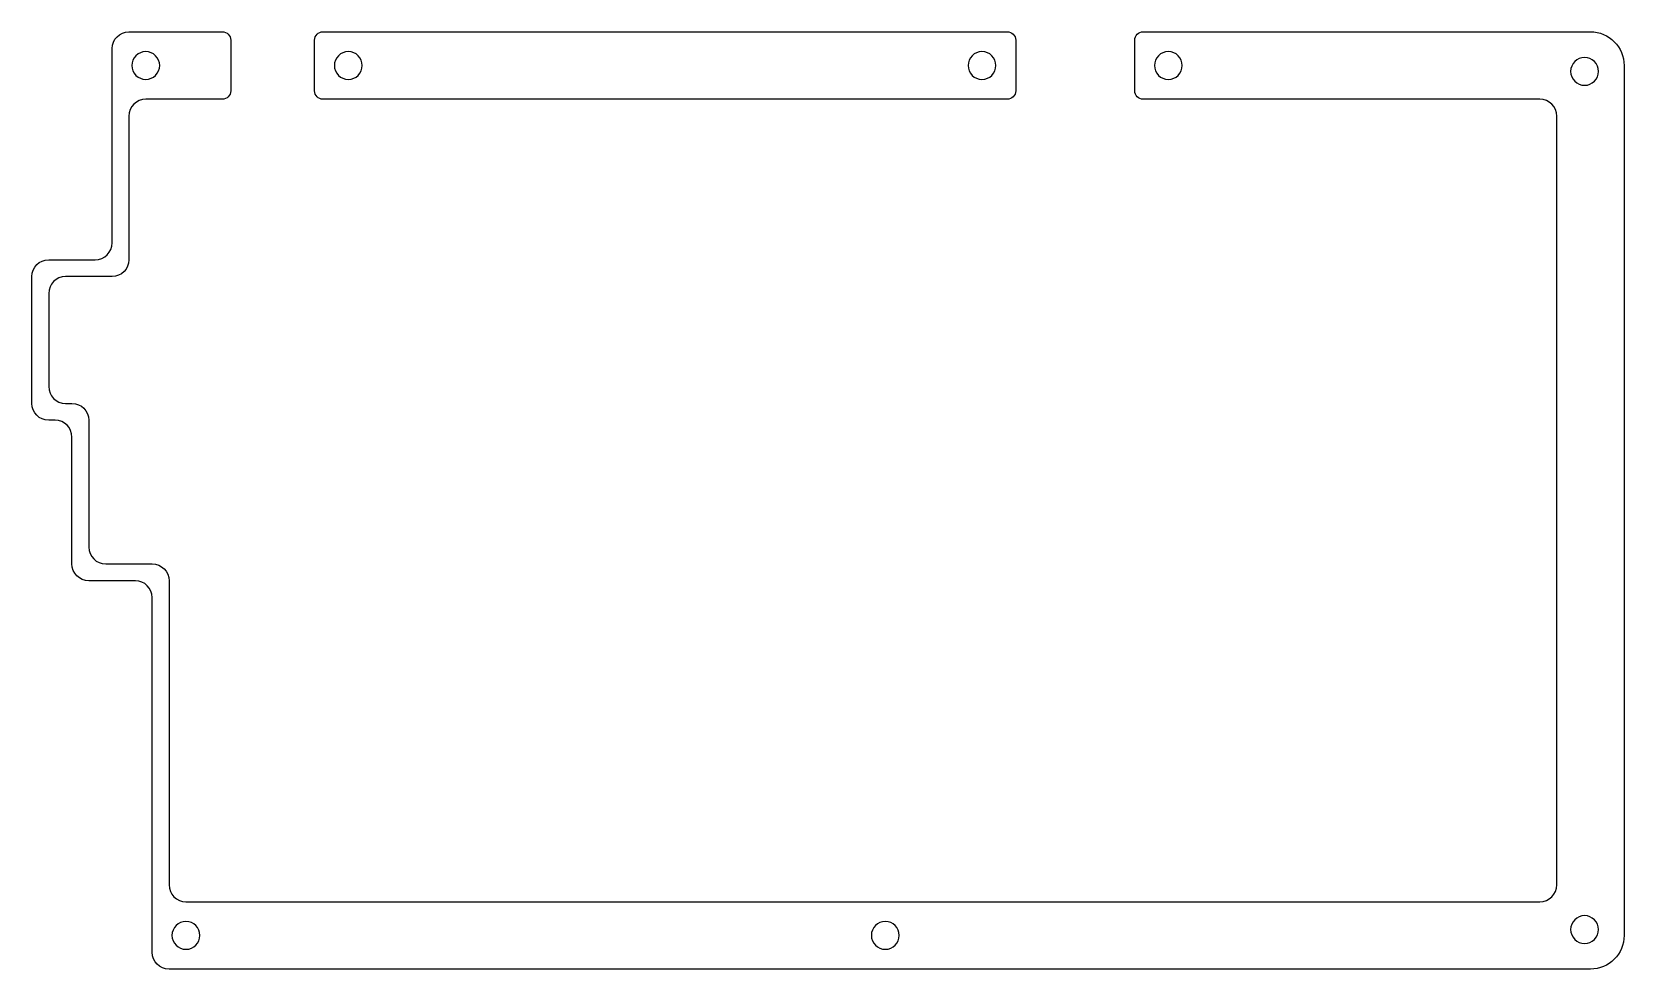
# Model space of a CAD drawing. Header units: inches. Extents: x 55 to 244, y -163 to -52.
import ezdxf

# ---------------------------------------------------------------- set-up
doc = ezdxf.new("R2010")
doc.units = ezdxf.units.IN
doc.header["$MEASUREMENT"] = 0
doc.layers.add('Layer 1', color=7, linetype='Continuous')

# ---------------------------------------------------------------- blocks, each defined once
blk = doc.blocks.new('block 2')
at = {"layer": 'Layer 1', "color": 195, "lineweight": 25, "true_color": 0x794d9e}
blk.add_open_spline([(66.34, -79.12), (66.34, -79.12), (66.34, -62.07), (66.34, -62.07), (66.34, -60.97), (67.24, -60.07), (68.34, -60.07), (68.34, -60.07), (77.42, -60.07), (77.42, -60.07), (77.97, -60.07), (78.42, -59.63), (78.42, -59.07), (78.42, -59.07), (78.42, -53.07), (78.42, -53.07), (78.42, -52.52), (77.97, -52.07), (77.42, -52.07), (77.42, -52.07), (66.34, -52.07), (66.34, -52.07), (65.24, -52.07), (64.34, -52.97), (64.34, -54.07), (64.34, -54.07), (64.34, -62.07), (64.34, -62.07), (64.34, -62.07), (64.34, -77.12), (64.34, -77.12), (64.34, -78.23), (63.45, -79.12), (62.34, -79.12), (62.34, -79.12), (56.82, -79.12), (56.82, -79.12), (55.71, -79.12), (54.82, -80.02), (54.82, -81.12), (54.82, -81.12), (54.82, -96.17), (54.82, -96.17), (54.82, -97.28), (55.71, -98.17), (56.82, -98.17), (56.82, -98.17), (57.58, -98.17), (57.58, -98.17), (58.68, -98.17), (59.58, -99.07), (59.58, -100.17), (59.58, -100.17), (59.58, -115.22), (59.58, -115.22), (59.58, -116.33), (60.48, -117.22), (61.58, -117.22), (61.58, -117.22), (67.1, -117.22), (67.1, -117.22), (68.21, -117.22), (69.1, -118.12), (69.1, -119.22), (69.1, -119.22), (69.1, -161.32), (69.1, -161.32), (69.1, -162.43), (70, -163.32), (71.1, -163.32), (71.1, -163.32), (239.79, -163.32), (239.79, -163.32), (242, -163.32), (243.79, -161.53), (243.79, -159.32), (243.79, -159.32), (243.79, -56.07), (243.79, -56.07), (243.79, -53.86), (242, -52.07), (239.79, -52.07), (239.79, -52.07), (186.7, -52.07), (186.7, -52.07), (186.15, -52.07), (185.7, -52.52), (185.7, -53.07), (185.7, -53.07), (185.7, -59.07), (185.7, -59.07), (185.7, -59.62), (186.15, -60.07), (186.7, -60.07), (186.7, -60.07), (233.79, -60.07), (233.79, -60.07), (234.9, -60.07), (235.79, -60.97), (235.79, -62.07), (235.79, -62.07), (235.79, -153.32), (235.79, -153.32), (235.79, -154.43), (234.9, -155.32), (233.79, -155.32), (233.79, -155.32), (73.1, -155.32), (73.1, -155.32), (72, -155.32), (71.1, -154.43), (71.1, -153.32), (71.1, -153.32), (71.1, -117.22), (71.1, -117.22), (71.1, -116.12), (70.21, -115.22), (69.1, -115.22), (69.1, -115.22), (63.58, -115.22), (63.58, -115.22), (62.48, -115.22), (61.58, -114.33), (61.58, -113.22), (61.58, -113.22), (61.58, -98.17), (61.58, -98.17), (61.58, -97.07), (60.68, -96.17), (59.58, -96.17), (59.58, -96.17), (58.82, -96.17), (58.82, -96.17), (57.71, -96.17), (56.82, -95.28), (56.82, -94.17), (56.82, -94.17), (56.82, -83.12), (56.82, -83.12), (56.82, -82.02), (57.71, -81.12), (58.82, -81.12), (58.82, -81.12), (64.34, -81.12), (64.34, -81.12), (65.45, -81.12), (66.34, -80.23), (66.34, -79.12)], degree=3, knots=[0, 0, 0, 0, 1, 1, 1, 2, 2, 2, 3, 3, 3, 4, 4, 4, 5, 5, 5, 6, 6, 6, 7, 7, 7, 8, 8, 8, 9, 9, 9, 10, 10, 10, 11, 11, 11, 12, 12, 12, 13, 13, 13, 14, 14, 14, 15, 15, 15, 16, 16, 16, 17, 17, 17, 18, 18, 18, 19, 19, 19, 20, 20, 20, 21, 21, 21, 22, 22, 22, 23, 23, 23, 24, 24, 24, 25, 25, 25, 26, 26, 26, 27, 27, 27, 28, 28, 28, 29, 29, 29, 30, 30, 30, 31, 31, 31, 32, 32, 32, 33, 33, 33, 34, 34, 34, 35, 35, 35, 36, 36, 36, 37, 37, 37, 38, 38, 38, 39, 39, 39, 40, 40, 40, 41, 41, 41, 42, 42, 42, 43, 43, 43, 44, 44, 44, 45, 45, 45, 46, 46, 46, 47, 47, 47, 48, 48, 48, 49, 49, 49, 49], dxfattribs=at)

msp = doc.modelspace()

# ---------------------------------------------------------------- linework, layer by layer
at = {"layer": 'Layer 1', "color": 195, "lineweight": 25, "true_color": 0x794d9e}
msp.add_open_spline([(171.58, -59.07), (171.58, -59.07), (171.58, -53.07), (171.58, -53.07), (171.58, -52.52), (171.13, -52.07), (170.58, -52.07), (170.58, -52.07), (89.37, -52.07), (89.37, -52.07), (88.82, -52.07), (88.37, -52.52), (88.37, -53.07), (88.37, -53.07), (88.37, -59.07), (88.37, -59.07), (88.37, -59.62), (88.82, -60.07), (89.37, -60.07), (89.37, -60.07), (170.58, -60.07), (170.58, -60.07), (171.13, -60.07), (171.58, -59.62), (171.58, -59.07)], degree=3, knots=[0, 0, 0, 0, 1, 1, 1, 2, 2, 2, 3, 3, 3, 4, 4, 4, 5, 5, 5, 6, 6, 6, 7, 7, 7, 8, 8, 8, 8], dxfattribs=at)
at = {"layer": 'Layer 1', "color": 193, "lineweight": 25, "true_color": 0x9877b5}
for points in [[(69.99, -56.07), (69.99, -56.98), (69.25, -57.72), (68.34, -57.72), (67.43, -57.72), (66.69, -56.98), (66.69, -56.07), (66.69, -55.16), (67.43, -54.42), (68.34, -54.42), (69.25, -54.42), (69.99, -55.16), (69.99, -56.07)], [(94.02, -56.07), (94.02, -56.98), (93.28, -57.72), (92.37, -57.72), (91.46, -57.72), (90.72, -56.98), (90.72, -56.07), (90.72, -55.16), (91.46, -54.42), (92.37, -54.42), (93.28, -54.42), (94.02, -55.16), (94.02, -56.07)], [(169.23, -56.07), (169.23, -56.98), (168.49, -57.72), (167.58, -57.72), (166.67, -57.72), (165.93, -56.98), (165.93, -56.07), (165.93, -55.16), (166.67, -54.42), (167.58, -54.42), (168.49, -54.42), (169.23, -55.16), (169.23, -56.07)], [(191.35, -56.07), (191.35, -56.98), (190.61, -57.72), (189.7, -57.72), (188.79, -57.72), (188.05, -56.98), (188.05, -56.07), (188.05, -55.16), (188.79, -54.42), (189.7, -54.42), (190.61, -54.42), (191.35, -55.16), (191.35, -56.07)], [(240.74, -56.77), (240.74, -57.68), (240, -58.42), (239.09, -58.42), (238.18, -58.42), (237.44, -57.68), (237.44, -56.77), (237.44, -55.86), (238.18, -55.12), (239.09, -55.12), (240, -55.12), (240.74, -55.86), (240.74, -56.77)], [(74.75, -159.32), (74.75, -160.23), (74.02, -160.97), (73.1, -160.97), (72.19, -160.97), (71.45, -160.23), (71.45, -159.32), (71.45, -158.41), (72.19, -157.67), (73.1, -157.67), (74.02, -157.67), (74.75, -158.41), (74.75, -159.32)], [(157.75, -159.32), (157.75, -160.23), (157.02, -160.97), (156.1, -160.97), (155.19, -160.97), (154.45, -160.23), (154.45, -159.32), (154.45, -158.41), (155.19, -157.67), (156.1, -157.67), (157.02, -157.67), (157.75, -158.41), (157.75, -159.32)], [(240.74, -158.62), (240.74, -159.53), (240, -160.27), (239.09, -160.27), (238.18, -160.27), (237.44, -159.53), (237.44, -158.62), (237.44, -157.71), (238.18, -156.97), (239.09, -156.97), (240, -156.97), (240.74, -157.71), (240.74, -158.62)]]:
    msp.add_open_spline(points, degree=3, knots=[0, 0, 0, 0, 1, 1, 1, 2, 2, 2, 3, 3, 3, 4, 4, 4, 4], dxfattribs=at)

# ---------------------------------------------------------------- block references
at = {"layer": 'Layer 1'}
msp.add_blockref('block 2', (0, 0), dxfattribs=at)

doc.saveas('drawing.dxf')
